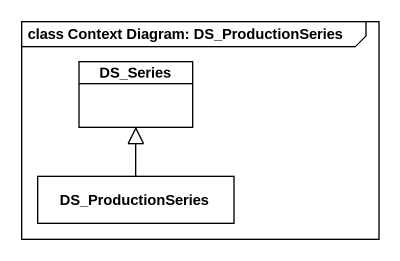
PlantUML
@startuml
mainframe class Context Diagram: DS_ProductionSeries
hide circle
hide empty members
class DS_Series #FFFFFF
class DS_ProductionSeries #FFFFFF
DS_ProductionSeries -up-|> DS_Series
@enduml
